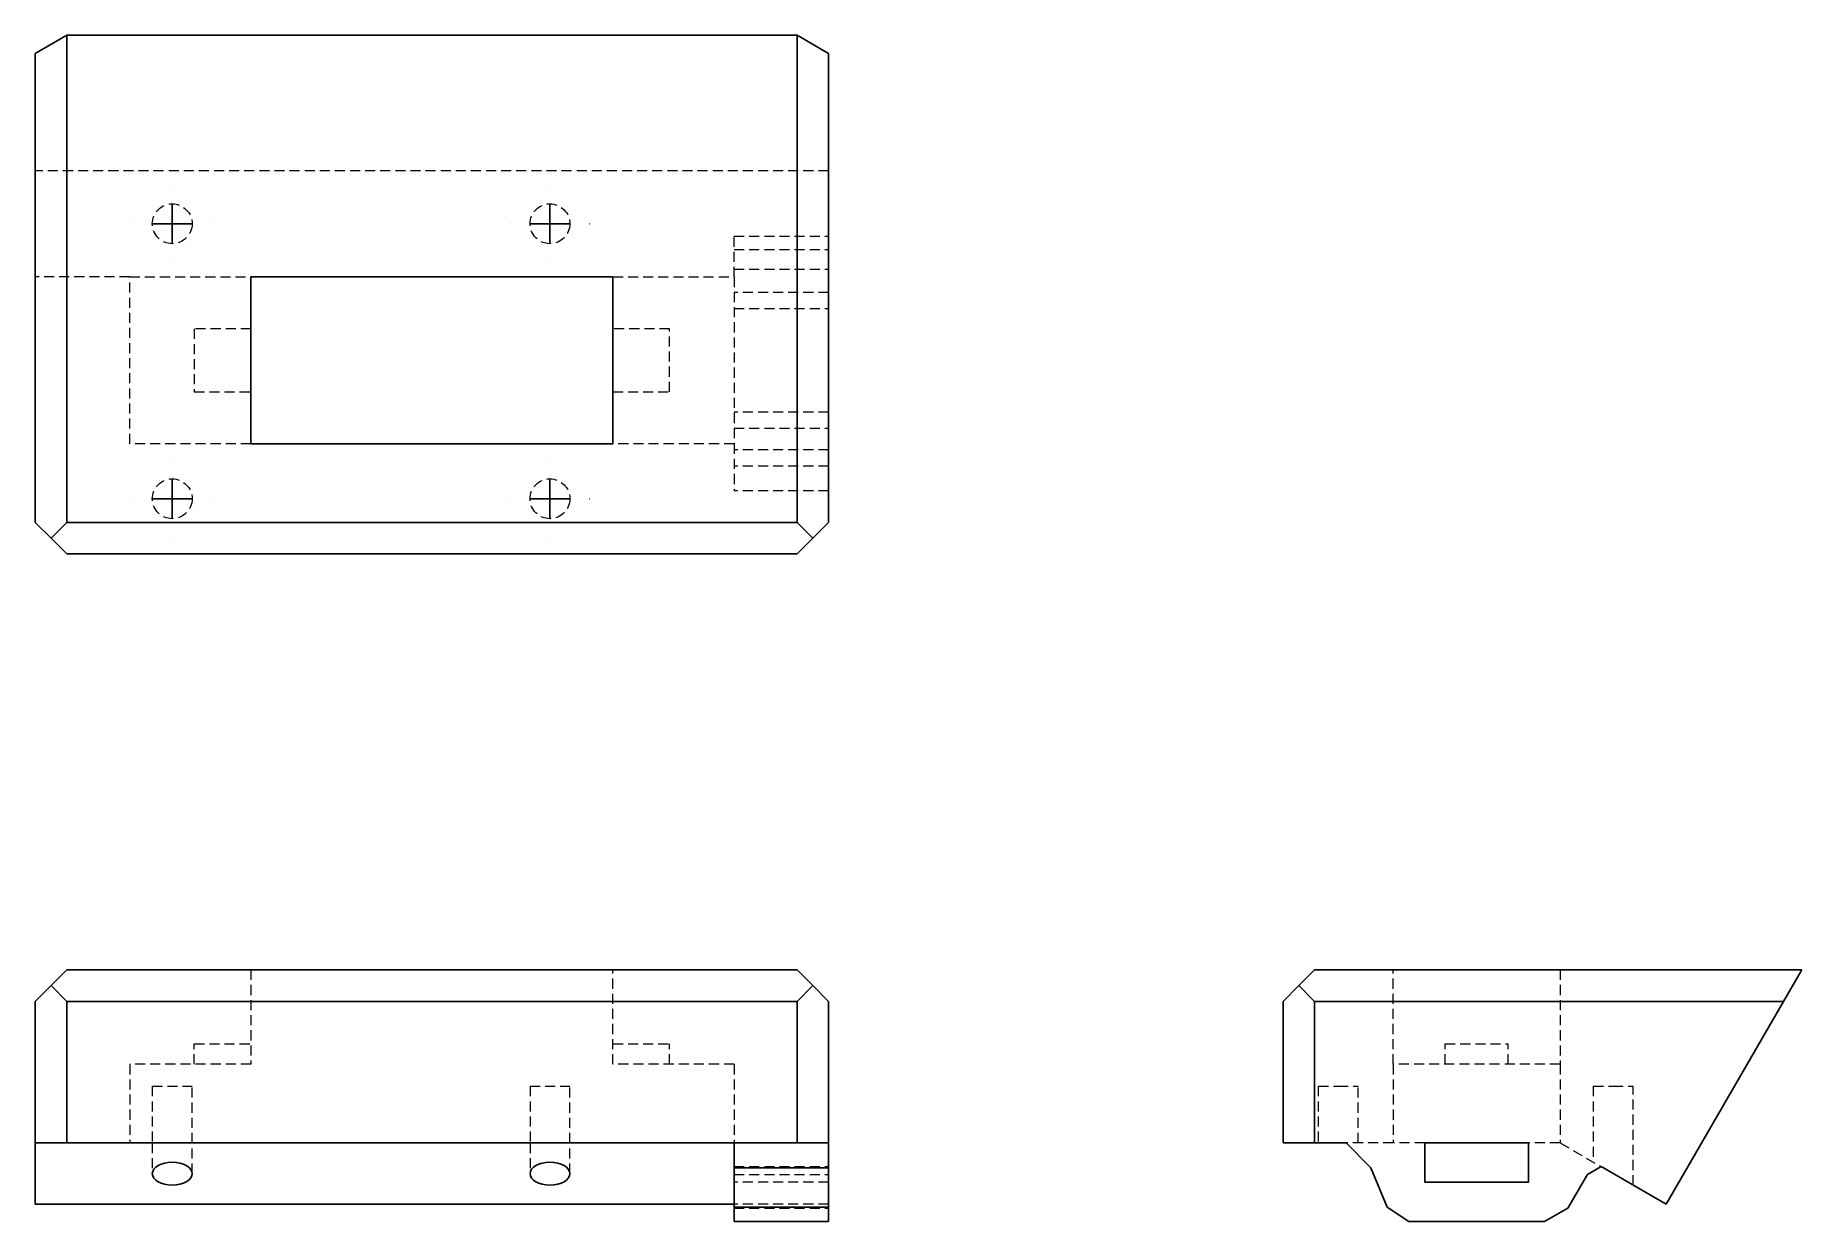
# Model space of a CAD drawing. Header units: millimetres. Extents: x 33 to 256, y 41 to 191.
import ezdxf

# ---------------------------------------------------------------- set-up
doc = ezdxf.new("R2010")
doc.units = ezdxf.units.MM
doc.linetypes.add('HIDDEN', pattern=[1.905, 1.27, -0.635])
doc.layers.add('10', color=7, linetype='Continuous')

# ---------------------------------------------------------------- blocks, each defined once
blk = doc.blocks.new('SW_CENTERMARKSYMBOL_0')
at = {"layer": '10', "color": 0}
for p, q in [((0, 5), (0, 5.01)), ((0, 0), (0, 2.5)), ((-5, 0), (-5.01, 0)), ((0, 0), (-2.5, 0)), ((0, 0), (0, -2.5)), ((0, 0), (2.5, 0)), ((5, 0), (5.01, 0)), ((0, -5), (0, -5.01))]:
    blk.add_line(p, q, dxfattribs=at)
blk = doc.blocks.new('SW_CENTERMARKSYMBOL_1')
at = {"layer": '10', "color": 0}
for p, q in [((0, 5), (0, 5.01)), ((0, 0), (0, 2.5)), ((-5, 0), (-5.01, 0)), ((0, 0), (-2.5, 0)), ((0, 0), (0, -2.5)), ((0, 0), (2.5, 0)), ((5, 0), (5.01, 0)), ((0, -5), (0, -5.01))]:
    blk.add_line(p, q, dxfattribs=at)
blk = doc.blocks.new('SW_CENTERMARKSYMBOL_2')
at = {"layer": '10', "color": 0}
for p, q in [((0, 5), (0, 5.01)), ((0, 0), (0, 2.5)), ((-5, 0), (-5.01, 0)), ((0, 0), (-2.5, 0)), ((0, 0), (0, -2.5)), ((0, 0), (2.5, 0)), ((5, 0), (5.01, 0)), ((0, -5), (0, -5.01))]:
    blk.add_line(p, q, dxfattribs=at)
blk = doc.blocks.new('SW_CENTERMARKSYMBOL_3')
at = {"layer": '10', "color": 0}
for p, q in [((0, 5), (0, 5.01)), ((0, 0), (0, 2.5)), ((-5, 0), (-5.01, 0)), ((0, 0), (-2.5, 0)), ((0, 0), (0, -2.5)), ((0, 0), (2.5, 0)), ((5, 0), (5.01, 0)), ((0, -5), (0, -5.01))]:
    blk.add_line(p, q, dxfattribs=at)

msp = doc.modelspace()

# ---------------------------------------------------------------- linework, layer by layer
at = {"color": 7, "linetype": 'Continuous', "lineweight": 25}
for p, q in [((36.97, 190.69), (33, 188.4)), ((36.97, 129.28), (36.97, 190.69)), ((129.03, 190.69), (36.97, 190.69)), ((129.03, 190.69), (129.03, 129.28)), ((133, 188.4), (129.03, 190.69)), ((33, 188.4), (33, 129.28)), ((133, 129.28), (133, 188.4)), ((60.18, 160.23), (105.82, 160.23)), ((60.18, 139.2), (60.18, 160.23)), ((105.82, 160.23), (105.82, 139.2)), ((105.82, 139.2), (60.18, 139.2)), ((34.98, 127.29), (33, 129.28)), ((34.98, 127.29), (36.97, 129.28)), ((129.03, 129.28), (36.97, 129.28)), ((129.03, 129.28), (131.02, 127.29)), ((133, 129.28), (131.02, 127.29)), ((36.97, 125.31), (34.98, 127.29)), ((131.02, 127.29), (129.03, 125.31)), ((36.97, 125.31), (129.03, 125.31)), ((34.98, 70.89), (36.97, 72.87)), ((129.03, 72.87), (36.97, 72.87)), ((129.03, 72.87), (131.02, 70.89)), ((194.28, 72.87), (192.29, 70.89)), ((255.69, 72.87), (194.28, 72.87)), ((253.4, 68.9), (255.69, 72.87)), ((34.98, 70.89), (33, 68.9)), ((36.97, 68.9), (34.98, 70.89)), ((131.02, 70.89), (129.03, 68.9)), ((133, 68.9), (131.02, 70.89)), ((192.29, 70.89), (190.31, 68.9)), ((194.28, 68.9), (192.29, 70.89)), ((33, 68.9), (33, 51.05)), ((36.97, 68.9), (129.03, 68.9)), ((36.97, 51.05), (36.97, 68.9)), ((129.03, 68.9), (129.03, 51.05)), ((133, 51.05), (133, 68.9)), ((190.31, 68.9), (190.31, 51.05)), ((194.28, 68.9), (253.4, 68.9)), ((194.28, 51.05), (194.28, 68.9)), ((238.62, 43.32), (253.4, 68.9)), ((33, 51.05), (36.97, 51.05)), ((33, 51.05), (33, 43.32)), ((36.97, 51.05), (129.03, 51.05)), ((121.1, 51.05), (121.1, 47.9)), ((129.03, 51.05), (133, 51.05)), ((133, 47.9), (133, 51.05)), ((190.31, 51.05), (194.28, 51.05)), ((194.28, 51.05), (198.25, 51.05)), ((201.39, 47.9), (198.25, 51.05)), ((208.17, 51.05), (221.26, 51.05)), ((208.17, 51.05), (208.17, 46.09)), ((221.26, 51.05), (221.26, 46.09)), ((133, 47.9), (121.1, 47.9)), ((121.1, 47.9), (121.1, 42.96)), ((133, 42.96), (133, 47.9)), ((203.44, 42.96), (201.39, 47.9)), ((228.67, 47.08), (226.22, 42.85)), ((230.39, 48.07), (228.67, 47.08)), ((238.62, 43.32), (230.39, 48.07)), ((221.26, 46.09), (208.17, 46.09)), ((121.1, 43.32), (33, 43.32)), ((133, 42.96), (121.1, 42.96)), ((121.1, 42.96), (121.1, 41.13)), ((133, 41.13), (133, 42.96)), ((206.18, 41.13), (203.44, 42.96)), ((226.22, 42.85), (223.25, 41.13)), ((121.1, 41.13), (133, 41.13)), ((223.25, 41.13), (206.18, 41.13))]:
    msp.add_line(p, q, dxfattribs=at)
at = {"color": 7, "linetype": 'HIDDEN', "lineweight": 18}
for p, q in [((133, 173.62), (33, 173.62)), ((121.1, 160.23), (121.1, 165.39)), ((121.1, 165.39), (133, 165.39)), ((121.1, 163.67), (133, 163.67)), ((121.1, 161.22), (133, 161.22)), ((44.9, 160.23), (33, 160.23)), ((44.9, 139.2), (44.9, 160.23)), ((44.9, 160.23), (60.18, 160.23)), ((105.82, 160.23), (121.1, 160.23)), ((121.1, 160.23), (121.1, 139.2)), ((133, 158.25), (121.1, 158.25)), ((121.1, 156.26), (133, 156.26)), ((53.04, 153.68), (53.04, 145.75)), ((60.18, 153.68), (53.04, 153.68)), ((112.96, 153.68), (105.82, 153.68)), ((112.96, 145.75), (112.96, 153.68)), ((53.04, 145.75), (60.18, 145.75)), ((105.82, 145.75), (112.96, 145.75)), ((133, 143.17), (121.1, 143.17)), ((121.1, 141.18), (133, 141.18)), ((60.18, 139.2), (44.9, 139.2)), ((121.1, 139.2), (105.82, 139.2)), ((121.1, 139.2), (121.1, 133.25)), ((133, 138.44), (121.1, 138.44)), ((133, 136.39), (121.1, 136.39)), ((133, 133.25), (121.1, 133.25)), ((60.18, 72.87), (60.18, 60.97)), ((105.82, 60.97), (105.82, 72.87)), ((204.2, 60.97), (204.2, 72.87)), ((225.23, 72.87), (225.23, 60.97)), ((53.04, 63.55), (60.18, 63.55)), ((53.04, 60.97), (53.04, 63.55)), ((105.82, 63.55), (112.96, 63.55)), ((112.96, 60.97), (112.96, 63.55)), ((210.75, 63.55), (218.68, 63.55)), ((210.75, 60.97), (210.75, 63.55)), ((218.68, 60.97), (218.68, 63.55)), ((44.9, 60.97), (44.9, 51.05)), ((60.18, 60.97), (44.9, 60.97)), ((121.1, 60.97), (105.82, 60.97)), ((121.1, 60.97), (121.1, 51.05)), ((225.23, 60.97), (204.2, 60.97)), ((204.2, 60.97), (204.2, 51.05)), ((225.23, 60.97), (225.23, 51.05)), ((47.75, 58.2), (52.77, 58.2)), ((47.75, 58.2), (47.75, 51.05)), ((52.77, 51.05), (52.77, 58.2)), ((95.37, 58.2), (100.39, 58.2)), ((95.37, 58.2), (95.37, 51.05)), ((100.39, 51.05), (100.39, 58.2)), ((194.75, 58.2), (197.26, 58.2)), ((194.75, 58.2), (194.75, 51.05)), ((197.26, 58.2), (199.76, 58.2)), ((199.76, 51.05), (199.76, 58.2)), ((229.42, 58.2), (231.93, 58.2)), ((229.42, 58.2), (229.42, 48.63)), ((231.93, 58.2), (234.44, 58.2)), ((234.44, 45.73), (234.44, 58.2)), ((47.75, 51.05), (47.75, 47.18)), ((52.77, 47.18), (52.77, 51.05)), ((95.37, 51.05), (95.37, 47.18)), ((100.39, 47.18), (100.39, 51.05)), ((204.2, 51.05), (198.25, 51.05)), ((208.17, 51.05), (204.2, 51.05)), ((208.17, 51.05), (208.17, 51.05)), ((225.23, 51.05), (221.26, 51.05)), ((225.23, 51.05), (230.39, 48.07)), ((121.1, 48.07), (133, 48.07)), ((121.1, 47.08), (133, 47.08)), ((133, 46.09), (121.1, 46.09)), ((133, 43.32), (121.1, 43.32)), ((121.1, 42.85), (133, 42.85))]:
    msp.add_line(p, q, dxfattribs=at)
for centre in [(50.26, 166.93), (97.88, 166.93), (50.26, 132.26), (97.88, 132.26)]:
    msp.add_circle(centre, 2.51, dxfattribs=at)
at = {"color": 7, "linetype": 'Continuous', "lineweight": 25}
for centre in [(50.26, 47.18), (97.88, 47.18)]:
    msp.add_ellipse(centre, major_axis=(2.51, 0), ratio=0.57735, dxfattribs=at)

# ---------------------------------------------------------------- block references
at = {"layer": '10'}
for name, p in [('SW_CENTERMARKSYMBOL_1', (50.26, 166.93)), ('SW_CENTERMARKSYMBOL_0', (97.88, 166.93)), ('SW_CENTERMARKSYMBOL_3', (50.26, 132.26)), ('SW_CENTERMARKSYMBOL_2', (97.88, 132.26))]:
    msp.add_blockref(name, p, dxfattribs=at)

doc.saveas('drawing.dxf')
